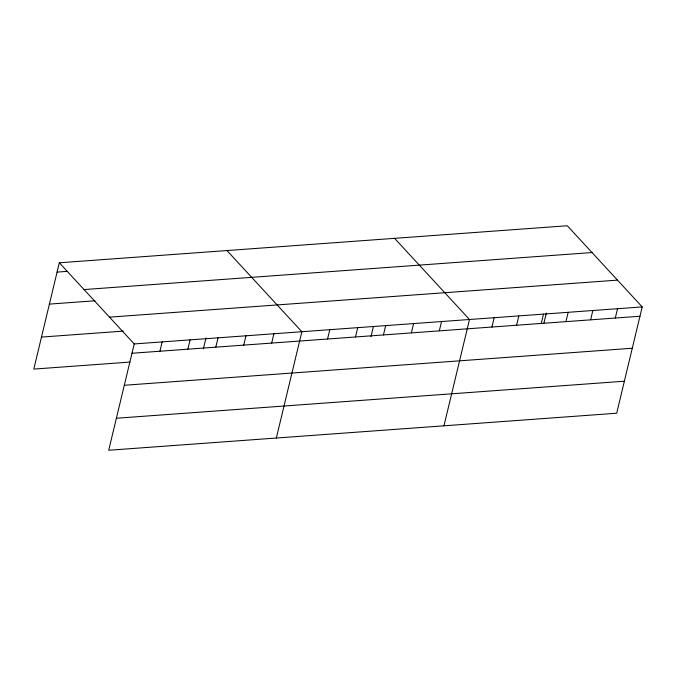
<?xml version="1.0" encoding="UTF-8"?>
<svg xmlns="http://www.w3.org/2000/svg" width="676" height="676" viewBox="0 0 676 676"><rect width="100%" height="100%" fill="white"/><g stroke="black" fill="none" stroke-linecap="round" stroke-linejoin="round"><path stroke-width="1.01" d="M59.319 262.778L134.228 343.94L108.701 450.25L616.681 413.222L642.2 306.912L567.299 225.75L59.319 262.778L33.8 369.088L130.037 362.074M159.925 351.224L162.164 341.904M187.86 349.188L190.1 339.867M203.349 348.867L205.994 337.865M215.805 347.151L218.044 337.831M243.74 345.115L245.98 335.795M271.676 343.078L273.915 333.758M276.332 438.031L301.859 331.722L226.95 250.559M327.556 339.006L329.795 329.685M355.491 336.969L357.731 327.649M370.98 336.648L373.389 326.652M383.436 334.933L385.675 325.612M411.371 332.896L413.611 323.576M439.315 330.86L441.546 321.539M443.963 425.812L469.49 319.503L394.59 238.341M491.925 327.032L494.164 317.703M516.599 325.232L518.838 315.903M541.273 323.432L543.504 314.103M543.935 323.06L546.335 313.056M565.939 321.632L568.178 312.312M590.613 319.832L592.852 310.512M615.287 318.041L617.526 308.712M57.08 272.098L67.431 271.346M84.044 289.565L592.015 252.537M49.399 304.107L94.927 300.786M109.504 317.154L617.484 280.134M41.481 337.079L123.226 331.122M134.228 343.94L642.2 306.912M131.989 353.261L639.961 316.241M124.299 385.269L632.28 348.241M116.39 418.241L624.362 381.222"/></g></svg>
